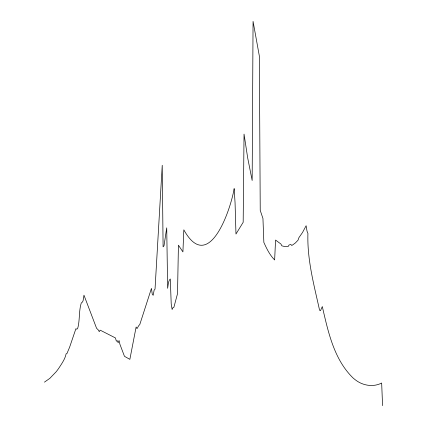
<?xml version="1.0" encoding="UTF-8"?>
<svg xmlns="http://www.w3.org/2000/svg" width="427" height="427" viewBox="0 0 427 427"><rect width="100%" height="100%" fill="white"/><g stroke="black" fill="none" stroke-linecap="round" stroke-linejoin="round"><path stroke-width="0.64" d="M44.429 382.149L49.826 378.365L56.081 371.853A61.739 61.739 0 0 0 58.803 368.207C61.696 363.708 65.117 359.08 66.116 353.812L66.874 353.689L69.596 347.252L75.899 328.71L76.759 329.233L77.666 328.459C80.009 320.202 78.675 311.246 81.295 302.94L82.155 302.359L83.062 300.848L83.97 295.185L96.577 328.283L98.343 330.012L99.251 331.662L100.158 330.151L115.439 337.933L116.347 341.178L117.254 340.671L118.162 342.764L119.069 340.506L119.928 344.311L124.465 356.31L129.861 359.353L136.117 326.991L137.024 328.625L138.839 325.502L139.746 324.659L151.446 288.385L152.306 294.507L153.213 295.26L154.12 290.136L155.028 289.148L162.239 165.233L163.098 246.854L164.005 245.813L166.727 227.799L167.63 288.358L168.494 282.375L169.402 280.037L170.309 278.991L171.216 304.035L172.118 309.495L173.031 307.515L173.89 307.285L177.52 293.696L178.427 245.183L182.916 251.903L183.823 229.822C208.76 274.732 230.761 209.481 234.156 188.579L235.058 202.729L235.971 234.039L243.176 222.291L244.036 134.062L247.665 157.793L252.16 180.52L253.062 21.35L259.365 56.172L260.23 210.378L262.947 218.485L263.854 242.408C266.683 248.674 269.757 255.031 274.646 259.968L275.554 240.049L280.95 244.052L281.809 245.813L284.531 246.502L288.113 246.56L289.02 245.045L290.835 244.431L291.742 245.461L292.602 244.975L295.324 243.006L297.998 240.236L298.905 237.668L302.535 232.464L306.116 225.728L307.024 231.199L307.931 233.468C307.04 259.653 314.085 285.215 319.583 310.237L320.49 310.685L322.305 306.565C328.096 331.544 333.855 359.144 352.867 377.778A39.006 39.006 0 0 0 355.59 380.019C362.886 385.666 373.331 387.406 381.663 383.03L382.571 405.65"/></g></svg>
